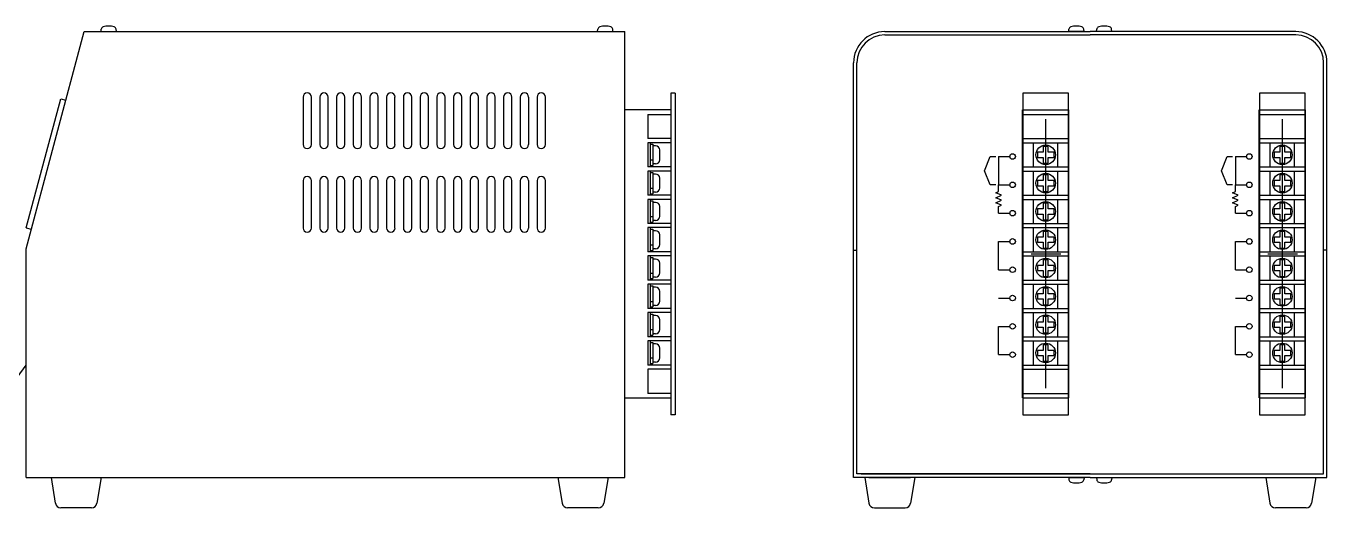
# Model space of a CAD drawing. Extents: x 3684 to 4389, y 2728 to 3005.
# Drawn here: x 3922 to 4389.1, y 2832.4 to 3005.4 of the extents above; entities that cross this region are included whole.
import ezdxf

# ---------------------------------------------------------------- set-up
doc = ezdxf.new("R2010")
doc.units = 0
doc.layers.get('0').update_dxf_attribs({"linetype": 'CONTINUOUS'})
doc.layers.add('CENTER', color=1, linetype='CONTINUOUS')

msp = doc.modelspace()

# ---------------------------------------------------------------- linework, layer by layer
at = {"color": 7, "linetype": 'CONTINUOUS'}
for p, q in [((3948.92, 3003.42), (3948.99, 3004.27)), ((3954.42, 3003.42), (3954.34, 3004.27)), ((4127.22, 3003.42), (4127.29, 3004.27)), ((4132.72, 3003.42), (4132.64, 3004.27)), ((4296.39, 3003.42), (4296.47, 3004.27)), ((4301.89, 3003.42), (4301.82, 3004.27)), ((4306.39, 3003.42), (4306.47, 3004.27)), ((4311.89, 3003.42), (4311.82, 3004.27)), ((3921.97, 2925.42), (3942.87, 3003.42)), ((3942.87, 3003.42), (4136.97, 3003.42)), ((4136.97, 2843.42), (4136.97, 3003.42)), ((4230.34, 3003.42), (4304.14, 3003.42)), ((4230.34, 3002.22), (4304.14, 3002.22)), ((4301.89, 3003.42), (4296.39, 3003.42)), ((4377.94, 3003.42), (4304.14, 3003.42)), ((4377.94, 3002.22), (4304.14, 3002.22)), ((4311.89, 3003.42), (4306.39, 3003.42)), ((4219.14, 2843.42), (4219.14, 2992.22)), ((4220.34, 2844.62), (4220.34, 2992.22)), ((4387.94, 2844.62), (4387.94, 2992.22)), ((4389.14, 2843.42), (4389.14, 2992.22)), ((4155.07, 2981.37), (4153.47, 2981.37)), ((4153.47, 2981.37), (4153.47, 2865.87)), ((4155.07, 2981.37), (4155.07, 2865.87)), ((4279.94, 2981.37), (4279.94, 2865.87)), ((4296.34, 2981.37), (4279.94, 2981.37)), ((4296.34, 2865.87), (4296.34, 2981.37)), ((4364.94, 2981.37), (4364.94, 2865.87)), ((4381.34, 2981.37), (4364.94, 2981.37)), ((4381.34, 2865.87), (4381.34, 2981.37)), ((3921.99, 2932.97), (3934.41, 2979.34)), ((3934.41, 2979.34), (3936.28, 2978.84)), ((4021.46, 2979.92), (4021.46, 2962.92)), ((4024.47, 2962.92), (4024.47, 2979.92)), ((4027.46, 2979.92), (4027.46, 2962.92)), ((4030.47, 2962.92), (4030.47, 2979.92)), ((4033.46, 2979.92), (4033.46, 2962.92)), ((4036.47, 2962.92), (4036.47, 2979.92)), ((4039.46, 2979.92), (4039.46, 2962.92)), ((4042.46, 2962.92), (4042.46, 2979.92)), ((4045.46, 2979.92), (4045.46, 2962.92)), ((4048.46, 2962.92), (4048.46, 2979.92)), ((4051.46, 2979.92), (4051.46, 2962.92)), ((4054.46, 2962.92), (4054.46, 2979.92)), ((4057.47, 2979.92), (4057.47, 2962.92)), ((4060.46, 2962.92), (4060.46, 2979.92)), ((4063.47, 2979.92), (4063.47, 2962.92)), ((4066.46, 2962.92), (4066.46, 2979.92)), ((4069.47, 2979.92), (4069.47, 2962.92)), ((4072.46, 2962.92), (4072.46, 2979.92)), ((4075.46, 2979.92), (4075.46, 2962.92)), ((4078.46, 2962.92), (4078.46, 2979.92)), ((4081.46, 2979.92), (4081.46, 2962.92)), ((4084.46, 2962.92), (4084.46, 2979.92)), ((4087.46, 2979.92), (4087.46, 2962.92)), ((4090.47, 2962.92), (4090.47, 2979.92)), ((4093.46, 2979.92), (4093.46, 2962.92)), ((4096.47, 2962.92), (4096.47, 2979.92)), ((4099.46, 2979.92), (4099.46, 2962.92)), ((4102.47, 2962.92), (4102.47, 2979.92)), ((4105.46, 2979.92), (4105.46, 2962.92)), ((4108.46, 2962.92), (4108.46, 2979.92)), ((4153.47, 2975.29), (4136.97, 2975.29)), ((4145.27, 2973.69), (4145.27, 2964.99)), ((4145.27, 2973.69), (4153.47, 2973.69)), ((4153.47, 2975.29), (4153.47, 2973.69)), ((4279.84, 2975.29), (4296.44, 2975.29)), ((4279.84, 2871.95), (4279.84, 2975.29)), ((4279.84, 2973.69), (4296.44, 2973.69)), ((4296.44, 2871.95), (4296.44, 2975.29)), ((4364.84, 2975.29), (4381.44, 2975.29)), ((4364.84, 2871.95), (4364.84, 2975.29)), ((4364.84, 2973.69), (4381.44, 2973.69)), ((4381.44, 2871.95), (4381.44, 2975.29)), ((4153.47, 2964.99), (4145.27, 2964.99)), ((4145.27, 2963.53), (4145.27, 2954.83)), ((4153.47, 2963.53), (4145.27, 2963.53)), ((4146.07, 2963.53), (4146.07, 2954.83)), ((4146.07, 2962.98), (4147.07, 2962.98)), ((4147.07, 2962.98), (4147.07, 2955.38)), ((4148.07, 2962.43), (4147.07, 2962.43)), ((4153.47, 2964.99), (4153.47, 2963.53)), ((4279.84, 2964.99), (4296.44, 2964.99)), ((4279.84, 2963.53), (4296.44, 2963.53)), ((4283.79, 2954.83), (4283.79, 2963.53)), ((4287.22, 2962.16), (4287.22, 2960.1)), ((4289.06, 2962.16), (4287.22, 2962.16)), ((4289.06, 2960.1), (4289.06, 2962.16)), ((4292.49, 2954.83), (4292.49, 2963.53)), ((4364.84, 2964.99), (4381.44, 2964.99)), ((4364.84, 2963.53), (4381.44, 2963.53)), ((4368.79, 2954.83), (4368.79, 2963.53)), ((4372.22, 2962.16), (4372.22, 2960.1)), ((4374.06, 2962.16), (4372.22, 2962.16)), ((4374.06, 2960.1), (4374.06, 2962.16)), ((4377.49, 2954.83), (4377.49, 2963.53)), ((4146.07, 2957.39), (4147.07, 2957.39)), ((4149.57, 2957.43), (4149.57, 2960.93)), ((4266.21, 2953.5), (4268.24, 2958.58)), ((4268.24, 2958.58), (4270.24, 2958.58)), ((4271.24, 2958.58), (4275.24, 2958.58)), ((4271.24, 2958.58), (4271.24, 2948.42)), ((4287.22, 2960.1), (4285.16, 2960.1)), ((4285.16, 2960.1), (4285.16, 2958.26)), ((4285.16, 2958.26), (4287.22, 2958.26)), ((4287.22, 2958.26), (4287.22, 2956.2)), ((4291.12, 2960.1), (4289.06, 2960.1)), ((4289.06, 2956.2), (4289.06, 2958.26)), ((4289.06, 2958.26), (4291.12, 2958.26)), ((4291.12, 2958.26), (4291.12, 2960.1)), ((4351.21, 2953.5), (4353.24, 2958.58)), ((4353.24, 2958.58), (4355.24, 2958.58)), ((4356.24, 2958.58), (4360.24, 2958.58)), ((4356.24, 2958.58), (4356.24, 2948.42)), ((4372.22, 2960.1), (4370.16, 2960.1)), ((4370.16, 2960.1), (4370.16, 2958.26)), ((4370.16, 2958.26), (4372.22, 2958.26)), ((4372.22, 2958.26), (4372.22, 2956.2)), ((4376.12, 2960.1), (4374.06, 2960.1)), ((4374.06, 2956.2), (4374.06, 2958.26)), ((4374.06, 2958.26), (4376.12, 2958.26)), ((4376.12, 2958.26), (4376.12, 2960.1)), ((4153.47, 2954.83), (4145.27, 2954.83)), ((4145.27, 2953.37), (4145.27, 2944.67)), ((4153.47, 2953.37), (4145.27, 2953.37)), ((4146.07, 2955.38), (4147.07, 2955.38)), ((4146.07, 2953.37), (4146.07, 2944.67)), ((4146.07, 2952.82), (4147.07, 2952.82)), ((4148.07, 2955.93), (4147.07, 2955.93)), ((4147.07, 2952.82), (4147.07, 2945.22)), ((4153.47, 2954.83), (4153.47, 2953.37)), ((4268.24, 2948.42), (4266.21, 2953.5)), ((4279.84, 2954.83), (4296.44, 2954.83)), ((4279.84, 2953.37), (4296.44, 2953.37)), ((4283.79, 2944.67), (4283.79, 2953.37)), ((4287.22, 2956.2), (4289.06, 2956.2)), ((4292.49, 2944.67), (4292.49, 2953.37)), ((4353.24, 2948.42), (4351.21, 2953.5)), ((4364.84, 2954.83), (4381.44, 2954.83)), ((4364.84, 2953.37), (4381.44, 2953.37)), ((4368.79, 2944.67), (4368.79, 2953.37)), ((4372.22, 2956.2), (4374.06, 2956.2)), ((4377.49, 2944.67), (4377.49, 2953.37)), ((4021.46, 2949.92), (4021.46, 2932.92)), ((4024.47, 2932.92), (4024.47, 2949.92)), ((4027.46, 2949.92), (4027.46, 2932.92)), ((4030.47, 2932.92), (4030.47, 2949.92)), ((4033.46, 2949.92), (4033.46, 2932.92)), ((4036.47, 2932.92), (4036.47, 2949.92)), ((4039.46, 2949.92), (4039.46, 2932.92)), ((4042.46, 2932.92), (4042.46, 2949.92)), ((4045.46, 2949.92), (4045.46, 2932.92)), ((4048.46, 2932.92), (4048.46, 2949.92)), ((4051.46, 2949.92), (4051.46, 2932.92)), ((4054.46, 2932.92), (4054.46, 2949.92)), ((4057.47, 2949.92), (4057.47, 2932.92)), ((4060.46, 2932.92), (4060.46, 2949.92)), ((4063.47, 2949.92), (4063.47, 2932.92)), ((4066.46, 2932.92), (4066.46, 2949.92)), ((4069.47, 2949.92), (4069.47, 2932.92)), ((4072.46, 2932.92), (4072.46, 2949.92)), ((4075.46, 2949.92), (4075.46, 2932.92)), ((4078.46, 2932.92), (4078.46, 2949.92)), ((4081.46, 2949.92), (4081.46, 2932.92)), ((4084.46, 2932.92), (4084.46, 2949.92)), ((4087.46, 2949.92), (4087.46, 2932.92)), ((4090.47, 2932.92), (4090.47, 2949.92)), ((4093.46, 2949.92), (4093.46, 2932.92)), ((4096.47, 2932.92), (4096.47, 2949.92)), ((4099.46, 2949.92), (4099.46, 2932.92)), ((4102.47, 2932.92), (4102.47, 2949.92)), ((4105.46, 2949.92), (4105.46, 2932.92)), ((4108.46, 2932.92), (4108.46, 2949.92)), ((4148.07, 2952.27), (4147.07, 2952.27)), ((4149.57, 2947.27), (4149.57, 2950.77)), ((4270.24, 2948.42), (4268.24, 2948.42)), ((4271.24, 2948.42), (4275.24, 2948.42)), ((4271.24, 2946.04), (4271.24, 2948.42)), ((4287.22, 2949.94), (4285.16, 2949.94)), ((4285.16, 2949.94), (4285.16, 2948.1)), ((4285.16, 2948.1), (4287.22, 2948.1)), ((4287.22, 2952), (4287.22, 2949.94)), ((4289.06, 2952), (4287.22, 2952)), ((4287.22, 2948.1), (4287.22, 2946.04)), ((4289.06, 2949.94), (4289.06, 2952)), ((4291.12, 2949.94), (4289.06, 2949.94)), ((4289.06, 2946.04), (4289.06, 2948.1)), ((4289.06, 2948.1), (4291.12, 2948.1)), ((4291.12, 2948.1), (4291.12, 2949.94)), ((4355.24, 2948.42), (4353.24, 2948.42)), ((4356.24, 2948.42), (4360.24, 2948.42)), ((4356.24, 2946.04), (4356.24, 2948.42)), ((4372.22, 2949.94), (4370.16, 2949.94)), ((4370.16, 2949.94), (4370.16, 2948.1)), ((4370.16, 2948.1), (4372.22, 2948.1)), ((4372.22, 2952), (4372.22, 2949.94)), ((4374.06, 2952), (4372.22, 2952)), ((4372.22, 2948.1), (4372.22, 2946.04)), ((4374.06, 2949.94), (4374.06, 2952)), ((4376.12, 2949.94), (4374.06, 2949.94)), ((4374.06, 2946.04), (4374.06, 2948.1)), ((4374.06, 2948.1), (4376.12, 2948.1)), ((4376.12, 2948.1), (4376.12, 2949.94)), ((4153.47, 2944.67), (4145.27, 2944.67)), ((4146.07, 2947.23), (4147.07, 2947.23)), ((4146.07, 2945.22), (4147.07, 2945.22)), ((4148.07, 2945.77), (4147.07, 2945.77)), ((4153.47, 2944.67), (4153.47, 2943.21)), ((4270.24, 2945.59), (4271.24, 2946.04)), ((4272.24, 2944.69), (4270.24, 2945.59)), ((4270.24, 2943.79), (4272.24, 2944.69)), ((4272.24, 2942.89), (4270.24, 2943.79)), ((4279.84, 2944.67), (4296.44, 2944.67)), ((4287.22, 2946.04), (4289.06, 2946.04)), ((4355.24, 2945.59), (4356.24, 2946.04)), ((4357.24, 2944.69), (4355.24, 2945.59)), ((4355.24, 2943.79), (4357.24, 2944.69)), ((4357.24, 2942.89), (4355.24, 2943.79)), ((4364.84, 2944.67), (4381.44, 2944.67)), ((4372.22, 2946.04), (4374.06, 2946.04)), ((4145.27, 2943.21), (4145.27, 2934.51)), ((4153.47, 2943.21), (4145.27, 2943.21)), ((4146.07, 2943.21), (4146.07, 2934.51)), ((4146.07, 2942.66), (4147.07, 2942.66)), ((4147.07, 2942.66), (4147.07, 2935.06)), ((4148.07, 2942.11), (4147.07, 2942.11)), ((4149.57, 2937.11), (4149.57, 2940.61)), ((4270.24, 2941.99), (4272.24, 2942.89)), ((4272.24, 2941.09), (4270.24, 2941.99)), ((4271.24, 2940.64), (4272.24, 2941.09)), ((4271.24, 2938.26), (4271.24, 2940.64)), ((4279.84, 2943.21), (4296.44, 2943.21)), ((4283.79, 2934.51), (4283.79, 2943.21)), ((4287.22, 2939.78), (4285.16, 2939.78)), ((4285.16, 2939.78), (4285.16, 2937.94)), ((4287.22, 2941.84), (4287.22, 2939.78)), ((4289.06, 2941.84), (4287.22, 2941.84)), ((4289.06, 2939.78), (4289.06, 2941.84)), ((4291.12, 2939.78), (4289.06, 2939.78)), ((4291.12, 2937.94), (4291.12, 2939.78)), ((4292.49, 2934.51), (4292.49, 2943.21)), ((4355.24, 2941.99), (4357.24, 2942.89)), ((4357.24, 2941.09), (4355.24, 2941.99)), ((4356.24, 2940.64), (4357.24, 2941.09)), ((4356.24, 2938.26), (4356.24, 2940.64)), ((4364.84, 2943.21), (4381.44, 2943.21)), ((4368.79, 2934.51), (4368.79, 2943.21)), ((4372.22, 2939.78), (4370.16, 2939.78)), ((4370.16, 2939.78), (4370.16, 2937.94)), ((4372.22, 2941.84), (4372.22, 2939.78)), ((4374.06, 2941.84), (4372.22, 2941.84)), ((4374.06, 2939.78), (4374.06, 2941.84)), ((4376.12, 2939.78), (4374.06, 2939.78)), ((4376.12, 2937.94), (4376.12, 2939.78)), ((4377.49, 2934.51), (4377.49, 2943.21)), ((4153.47, 2934.51), (4145.27, 2934.51)), ((4146.07, 2937.07), (4147.07, 2937.07)), ((4146.07, 2935.06), (4147.07, 2935.06)), ((4148.07, 2935.61), (4147.07, 2935.61)), ((4153.47, 2934.51), (4153.47, 2933.05)), ((4271.24, 2938.26), (4275.24, 2938.26)), ((4279.84, 2934.51), (4296.44, 2934.51)), ((4285.16, 2937.94), (4287.22, 2937.94)), ((4287.22, 2937.94), (4287.22, 2935.88)), ((4287.22, 2935.88), (4289.06, 2935.88)), ((4289.06, 2935.88), (4289.06, 2937.94)), ((4289.06, 2937.94), (4291.12, 2937.94)), ((4356.24, 2938.26), (4360.24, 2938.26)), ((4364.84, 2934.51), (4381.44, 2934.51)), ((4370.16, 2937.94), (4372.22, 2937.94)), ((4372.22, 2937.94), (4372.22, 2935.88)), ((4372.22, 2935.88), (4374.06, 2935.88)), ((4374.06, 2935.88), (4374.06, 2937.94)), ((4374.06, 2937.94), (4376.12, 2937.94)), ((3921.99, 2932.97), (3923.85, 2932.47)), ((4145.27, 2933.05), (4145.27, 2924.35)), ((4153.47, 2933.05), (4145.27, 2933.05)), ((4146.07, 2933.05), (4146.07, 2924.35)), ((4146.07, 2932.5), (4147.07, 2932.5)), ((4147.07, 2932.5), (4147.07, 2924.9)), ((4148.07, 2931.95), (4147.07, 2931.95)), ((4149.57, 2926.95), (4149.57, 2930.45)), ((4279.84, 2933.05), (4296.44, 2933.05)), ((4283.79, 2924.35), (4283.79, 2933.05)), ((4287.22, 2929.62), (4285.16, 2929.62)), ((4285.16, 2929.62), (4285.16, 2927.78)), ((4287.22, 2931.68), (4287.22, 2929.62)), ((4289.06, 2931.68), (4287.22, 2931.68)), ((4289.06, 2929.62), (4289.06, 2931.68)), ((4291.12, 2929.62), (4289.06, 2929.62)), ((4291.12, 2927.78), (4291.12, 2929.62)), ((4292.49, 2924.35), (4292.49, 2933.05)), ((4364.84, 2933.05), (4381.44, 2933.05)), ((4368.79, 2924.35), (4368.79, 2933.05)), ((4372.22, 2929.62), (4370.16, 2929.62)), ((4370.16, 2929.62), (4370.16, 2927.78)), ((4372.22, 2931.68), (4372.22, 2929.62)), ((4374.06, 2931.68), (4372.22, 2931.68)), ((4374.06, 2929.62), (4374.06, 2931.68)), ((4376.12, 2929.62), (4374.06, 2929.62)), ((4376.12, 2927.78), (4376.12, 2929.62)), ((4377.49, 2924.35), (4377.49, 2933.05)), ((3921.97, 2843.42), (3921.97, 2925.42)), ((4146.07, 2926.91), (4147.07, 2926.91)), ((4146.07, 2924.9), (4147.07, 2924.9)), ((4148.07, 2925.45), (4147.07, 2925.45)), ((4219.14, 2924.92), (4220.34, 2924.92)), ((4271.24, 2917.94), (4271.24, 2928.1)), ((4271.24, 2928.1), (4275.24, 2928.1)), ((4285.16, 2927.78), (4287.22, 2927.78)), ((4287.22, 2927.78), (4287.22, 2925.72)), ((4287.22, 2925.72), (4289.06, 2925.72)), ((4289.06, 2925.72), (4289.06, 2927.78)), ((4289.06, 2927.78), (4291.12, 2927.78)), ((4356.24, 2917.94), (4356.24, 2928.1)), ((4356.24, 2928.1), (4360.24, 2928.1)), ((4370.16, 2927.78), (4372.22, 2927.78)), ((4372.22, 2927.78), (4372.22, 2925.72)), ((4372.22, 2925.72), (4374.06, 2925.72)), ((4374.06, 2925.72), (4374.06, 2927.78)), ((4374.06, 2927.78), (4376.12, 2927.78)), ((4389.14, 2924.92), (4387.94, 2924.92)), ((4153.47, 2924.35), (4145.27, 2924.35)), ((4145.27, 2922.89), (4145.27, 2914.19)), ((4153.47, 2922.89), (4145.27, 2922.89)), ((4146.07, 2922.89), (4146.07, 2914.19)), ((4146.07, 2922.34), (4147.07, 2922.34)), ((4147.07, 2922.34), (4147.07, 2914.74)), ((4148.07, 2921.79), (4147.07, 2921.79)), ((4149.57, 2916.79), (4149.57, 2920.29)), ((4153.47, 2924.35), (4153.47, 2922.89)), ((4279.84, 2924.35), (4296.44, 2924.35)), ((4279.84, 2922.89), (4296.44, 2922.89)), ((4283.79, 2914.19), (4283.79, 2922.89)), ((4287.22, 2921.52), (4287.22, 2919.46)), ((4289.06, 2921.52), (4287.22, 2921.52)), ((4289.06, 2919.46), (4289.06, 2921.52)), ((4292.49, 2914.19), (4292.49, 2922.89)), ((4364.84, 2924.35), (4381.44, 2924.35)), ((4364.84, 2922.89), (4381.44, 2922.89)), ((4368.79, 2914.19), (4368.79, 2922.89)), ((4372.22, 2921.52), (4372.22, 2919.46)), ((4374.06, 2921.52), (4372.22, 2921.52)), ((4374.06, 2919.46), (4374.06, 2921.52)), ((4377.49, 2914.19), (4377.49, 2922.89)), ((4146.07, 2916.75), (4147.07, 2916.75)), ((4148.07, 2915.29), (4147.07, 2915.29)), ((4271.24, 2917.94), (4275.24, 2917.94)), ((4287.22, 2919.46), (4285.16, 2919.46)), ((4285.16, 2919.46), (4285.16, 2917.62)), ((4285.16, 2917.62), (4287.22, 2917.62)), ((4287.22, 2917.62), (4287.22, 2915.56)), ((4287.22, 2915.56), (4289.06, 2915.56)), ((4291.12, 2919.46), (4289.06, 2919.46)), ((4289.06, 2915.56), (4289.06, 2917.62)), ((4289.06, 2917.62), (4291.12, 2917.62)), ((4291.12, 2917.62), (4291.12, 2919.46)), ((4356.24, 2917.94), (4360.24, 2917.94)), ((4372.22, 2919.46), (4370.16, 2919.46)), ((4370.16, 2919.46), (4370.16, 2917.62)), ((4370.16, 2917.62), (4372.22, 2917.62)), ((4372.22, 2917.62), (4372.22, 2915.56)), ((4372.22, 2915.56), (4374.06, 2915.56)), ((4376.12, 2919.46), (4374.06, 2919.46)), ((4374.06, 2915.56), (4374.06, 2917.62)), ((4374.06, 2917.62), (4376.12, 2917.62)), ((4376.12, 2917.62), (4376.12, 2919.46)), ((4153.47, 2914.19), (4145.27, 2914.19)), ((4145.27, 2912.73), (4145.27, 2904.03)), ((4153.47, 2912.73), (4145.27, 2912.73)), ((4146.07, 2914.74), (4147.07, 2914.74)), ((4146.07, 2912.73), (4146.07, 2904.03)), ((4146.07, 2912.18), (4147.07, 2912.18)), ((4147.07, 2912.18), (4147.07, 2904.58)), ((4148.07, 2911.63), (4147.07, 2911.63)), ((4153.47, 2914.19), (4153.47, 2912.73)), ((4279.84, 2914.19), (4296.44, 2914.19)), ((4279.84, 2912.73), (4296.44, 2912.73)), ((4283.79, 2904.03), (4283.79, 2912.73)), ((4287.22, 2911.36), (4287.22, 2909.3)), ((4289.06, 2911.36), (4287.22, 2911.36)), ((4289.06, 2909.3), (4289.06, 2911.36)), ((4292.49, 2904.03), (4292.49, 2912.73)), ((4364.84, 2914.19), (4381.44, 2914.19)), ((4364.84, 2912.73), (4381.44, 2912.73)), ((4368.79, 2904.03), (4368.79, 2912.73)), ((4372.22, 2911.36), (4372.22, 2909.3)), ((4374.06, 2911.36), (4372.22, 2911.36)), ((4374.06, 2909.3), (4374.06, 2911.36)), ((4377.49, 2904.03), (4377.49, 2912.73)), ((4146.07, 2906.59), (4147.07, 2906.59)), ((4149.57, 2906.63), (4149.57, 2910.13)), ((4271.24, 2907.78), (4275.24, 2907.78)), ((4287.22, 2909.3), (4285.16, 2909.3)), ((4285.16, 2909.3), (4285.16, 2907.46)), ((4285.16, 2907.46), (4287.22, 2907.46)), ((4287.22, 2907.46), (4287.22, 2905.4)), ((4291.12, 2909.3), (4289.06, 2909.3)), ((4289.06, 2905.4), (4289.06, 2907.46)), ((4289.06, 2907.46), (4291.12, 2907.46)), ((4291.12, 2907.46), (4291.12, 2909.3)), ((4356.24, 2907.78), (4360.24, 2907.78)), ((4372.22, 2909.3), (4370.16, 2909.3)), ((4370.16, 2909.3), (4370.16, 2907.46)), ((4370.16, 2907.46), (4372.22, 2907.46)), ((4372.22, 2907.46), (4372.22, 2905.4)), ((4376.12, 2909.3), (4374.06, 2909.3)), ((4374.06, 2905.4), (4374.06, 2907.46)), ((4374.06, 2907.46), (4376.12, 2907.46)), ((4376.12, 2907.46), (4376.12, 2909.3)), ((4153.47, 2904.03), (4145.27, 2904.03)), ((4145.27, 2902.57), (4145.27, 2893.87)), ((4153.47, 2902.57), (4145.27, 2902.57)), ((4146.07, 2904.58), (4147.07, 2904.58)), ((4146.07, 2902.57), (4146.07, 2893.87)), ((4146.07, 2902.02), (4147.07, 2902.02)), ((4148.07, 2905.13), (4147.07, 2905.13)), ((4147.07, 2902.02), (4147.07, 2894.42)), ((4148.07, 2901.47), (4147.07, 2901.47)), ((4153.47, 2904.03), (4153.47, 2902.57)), ((4279.84, 2904.03), (4296.44, 2904.03)), ((4279.84, 2902.57), (4296.44, 2902.57)), ((4283.79, 2893.87), (4283.79, 2902.57)), ((4287.22, 2905.4), (4289.06, 2905.4)), ((4287.22, 2901.2), (4287.22, 2899.14)), ((4289.06, 2901.2), (4287.22, 2901.2)), ((4289.06, 2899.14), (4289.06, 2901.2)), ((4292.49, 2893.87), (4292.49, 2902.57)), ((4364.84, 2904.03), (4381.44, 2904.03)), ((4364.84, 2902.57), (4381.44, 2902.57)), ((4368.79, 2893.87), (4368.79, 2902.57)), ((4372.22, 2905.4), (4374.06, 2905.4)), ((4372.22, 2901.2), (4372.22, 2899.14)), ((4374.06, 2901.2), (4372.22, 2901.2)), ((4374.06, 2899.14), (4374.06, 2901.2)), ((4377.49, 2893.87), (4377.49, 2902.57)), ((4149.57, 2896.47), (4149.57, 2899.97)), ((4271.24, 2887.46), (4271.24, 2897.62)), ((4271.24, 2897.62), (4275.24, 2897.62)), ((4287.22, 2899.14), (4285.16, 2899.14)), ((4285.16, 2899.14), (4285.16, 2897.3)), ((4285.16, 2897.3), (4287.22, 2897.3)), ((4287.22, 2897.3), (4287.22, 2895.24)), ((4291.12, 2899.14), (4289.06, 2899.14)), ((4289.06, 2895.24), (4289.06, 2897.3)), ((4289.06, 2897.3), (4291.12, 2897.3)), ((4291.12, 2897.3), (4291.12, 2899.14)), ((4356.24, 2887.46), (4356.24, 2897.62)), ((4356.24, 2897.62), (4360.24, 2897.62)), ((4372.22, 2899.14), (4370.16, 2899.14)), ((4370.16, 2899.14), (4370.16, 2897.3)), ((4370.16, 2897.3), (4372.22, 2897.3)), ((4372.22, 2897.3), (4372.22, 2895.24)), ((4376.12, 2899.14), (4374.06, 2899.14)), ((4374.06, 2895.24), (4374.06, 2897.3)), ((4374.06, 2897.3), (4376.12, 2897.3)), ((4376.12, 2897.3), (4376.12, 2899.14)), ((4153.47, 2893.87), (4145.27, 2893.87)), ((4145.27, 2892.41), (4145.27, 2883.71)), ((4153.47, 2892.41), (4145.27, 2892.41)), ((4146.07, 2896.43), (4147.07, 2896.43)), ((4146.07, 2894.42), (4147.07, 2894.42)), ((4146.07, 2892.41), (4146.07, 2883.71)), ((4146.07, 2891.86), (4147.07, 2891.86)), ((4148.07, 2894.97), (4147.07, 2894.97)), ((4147.07, 2891.86), (4147.07, 2884.26)), ((4153.47, 2893.87), (4153.47, 2892.41)), ((4279.84, 2893.87), (4296.44, 2893.87)), ((4279.84, 2892.41), (4296.44, 2892.41)), ((4283.79, 2883.71), (4283.79, 2892.41)), ((4287.22, 2895.24), (4289.06, 2895.24)), ((4292.49, 2883.71), (4292.49, 2892.41)), ((4364.84, 2893.87), (4381.44, 2893.87)), ((4364.84, 2892.41), (4381.44, 2892.41)), ((4368.79, 2883.71), (4368.79, 2892.41)), ((4372.22, 2895.24), (4374.06, 2895.24)), ((4377.49, 2883.71), (4377.49, 2892.41)), ((4148.07, 2891.31), (4147.07, 2891.31)), ((4149.57, 2886.31), (4149.57, 2889.81)), ((4271.24, 2887.46), (4275.24, 2887.46)), ((4287.22, 2888.98), (4285.16, 2888.98)), ((4285.16, 2888.98), (4285.16, 2887.14)), ((4287.22, 2891.04), (4287.22, 2888.98)), ((4289.06, 2891.04), (4287.22, 2891.04)), ((4289.06, 2888.98), (4289.06, 2891.04)), ((4291.12, 2888.98), (4289.06, 2888.98)), ((4291.12, 2887.14), (4291.12, 2888.98)), ((4356.24, 2887.46), (4360.24, 2887.46)), ((4372.22, 2888.98), (4370.16, 2888.98)), ((4370.16, 2888.98), (4370.16, 2887.14)), ((4372.22, 2891.04), (4372.22, 2888.98)), ((4374.06, 2891.04), (4372.22, 2891.04)), ((4374.06, 2888.98), (4374.06, 2891.04)), ((4376.12, 2888.98), (4374.06, 2888.98)), ((4376.12, 2887.14), (4376.12, 2888.98)), ((3916.47, 2876.09), (3921.97, 2883.66)), ((4153.47, 2883.71), (4145.27, 2883.71)), ((4146.07, 2886.27), (4147.07, 2886.27)), ((4146.07, 2884.26), (4147.07, 2884.26)), ((4148.07, 2884.81), (4147.07, 2884.81)), ((4153.47, 2883.71), (4153.47, 2882.25)), ((4279.84, 2883.71), (4296.44, 2883.71)), ((4285.16, 2887.14), (4287.22, 2887.14)), ((4287.22, 2887.14), (4287.22, 2885.08)), ((4287.22, 2885.08), (4289.06, 2885.08)), ((4289.06, 2885.08), (4289.06, 2887.14)), ((4289.06, 2887.14), (4291.12, 2887.14)), ((4364.84, 2883.71), (4381.44, 2883.71)), ((4370.16, 2887.14), (4372.22, 2887.14)), ((4372.22, 2887.14), (4372.22, 2885.08)), ((4372.22, 2885.08), (4374.06, 2885.08)), ((4374.06, 2885.08), (4374.06, 2887.14)), ((4374.06, 2887.14), (4376.12, 2887.14)), ((4145.27, 2882.25), (4145.27, 2873.55)), ((4153.47, 2882.25), (4145.27, 2882.25)), ((4279.84, 2882.25), (4296.44, 2882.25)), ((4364.84, 2882.25), (4381.44, 2882.25)), ((4153.47, 2873.55), (4145.27, 2873.55)), ((4153.47, 2873.55), (4153.47, 2871.95)), ((4279.84, 2873.55), (4296.44, 2873.55)), ((4364.84, 2873.55), (4381.44, 2873.55)), ((4136.97, 2871.95), (4153.47, 2871.95)), ((4279.84, 2871.95), (4296.44, 2871.95)), ((4364.84, 2871.95), (4381.44, 2871.95)), ((4155.07, 2865.87), (4153.47, 2865.87)), ((4279.94, 2865.87), (4296.34, 2865.87)), ((4364.94, 2865.87), (4381.34, 2865.87)), ((3921.97, 2843.42), (4136.97, 2843.42)), ((3930.97, 2843.42), (3932.49, 2834.1)), ((3930.97, 2843.42), (3948.97, 2843.42)), ((3948.97, 2843.42), (3947.44, 2834.1)), ((4112.97, 2843.42), (4114.49, 2834.1)), ((4112.97, 2843.42), (4130.97, 2843.42)), ((4114.47, 2843.42), (4129.47, 2843.42)), ((4130.97, 2843.42), (4129.44, 2834.1)), ((4304.14, 2843.42), (4219.14, 2843.42)), ((4304.14, 2844.62), (4220.34, 2844.62)), ((4221.84, 2844.62), (4386.44, 2844.62)), ((4221.84, 2844.62), (4386.44, 2844.62)), ((4241.14, 2843.42), (4223.14, 2843.42)), ((4223.14, 2843.42), (4224.67, 2834.1)), ((4239.64, 2843.42), (4224.64, 2843.42)), ((4224.64, 2843.42), (4239.64, 2843.42)), ((4241.14, 2843.42), (4239.62, 2834.1)), ((4296.39, 2843.42), (4296.47, 2842.58)), ((4296.39, 2843.42), (4301.89, 2843.42)), ((4296.39, 2843.42), (4296.47, 2842.58)), ((4296.39, 2843.42), (4301.89, 2843.42)), ((4301.89, 2843.42), (4301.82, 2842.58)), ((4301.89, 2843.42), (4301.82, 2842.58)), ((4304.14, 2844.62), (4387.94, 2844.62)), ((4304.14, 2843.42), (4389.14, 2843.42)), ((4306.39, 2843.42), (4306.47, 2842.58)), ((4306.39, 2843.42), (4311.89, 2843.42)), ((4306.39, 2843.42), (4306.47, 2842.58)), ((4306.39, 2843.42), (4311.89, 2843.42)), ((4311.89, 2843.42), (4311.82, 2842.58)), ((4311.89, 2843.42), (4311.82, 2842.58)), ((4367.14, 2843.42), (4385.14, 2843.42)), ((4367.14, 2843.42), (4368.67, 2834.1)), ((4368.64, 2843.42), (4383.64, 2843.42)), ((4385.14, 2843.42), (4383.62, 2834.1)), ((3945.47, 2832.42), (3934.47, 2832.42)), ((4127.47, 2832.42), (4116.47, 2832.42)), ((4226.64, 2832.42), (4237.64, 2832.42)), ((4381.64, 2832.42), (4370.64, 2832.42))]:
    msp.add_line(p, q, dxfattribs=at)
for centre, radius in [((4288.14, 2959.18), 3.5), ((4373.14, 2959.18), 3.5), ((4276.24, 2958.58), 1), ((4361.24, 2958.58), 1), ((4276.24, 2948.42), 1), ((4288.14, 2949.02), 3.5), ((4361.24, 2948.42), 1), ((4373.14, 2949.02), 3.5), ((4276.24, 2938.26), 1), ((4288.14, 2938.86), 3.5), ((4361.24, 2938.26), 1), ((4373.14, 2938.86), 3.5), ((4288.14, 2928.7), 3.5), ((4373.14, 2928.7), 3.5), ((4276.24, 2928.1), 1), ((4361.24, 2928.1), 1), ((4288.14, 2918.54), 3.5), ((4373.14, 2918.54), 3.5), ((4276.24, 2917.94), 1), ((4361.24, 2917.94), 1), ((4288.14, 2908.38), 3.5), ((4373.14, 2908.38), 3.5), ((4276.24, 2907.78), 1), ((4361.24, 2907.78), 1), ((4288.14, 2898.22), 3.5), ((4373.14, 2898.22), 3.5), ((4276.24, 2897.62), 1), ((4361.24, 2897.62), 1), ((4276.24, 2887.46), 1), ((4288.14, 2888.06), 3.5), ((4361.24, 2887.46), 1), ((4373.14, 2888.06), 3.5)]:
    msp.add_circle(centre, radius, dxfattribs=at)
for centre, radius, start, end in [((3949.99, 3004.18), 1, 106.257, 175), ((3951.67, 2998.42), 7, 73.743, 106.257), ((3953.35, 3004.18), 1, 5, 73.743), ((4128.29, 3004.18), 1, 106.257, 175), ((4129.97, 2998.42), 7, 73.743, 106.257), ((4131.65, 3004.18), 1, 5, 73.743), ((4297.46, 3004.18), 1, 106.257, 175), ((4299.14, 2998.42), 7, 73.743, 106.257), ((4300.82, 3004.18), 1, 5, 73.743), ((4307.46, 3004.18), 1, 106.257, 175), ((4309.14, 2998.42), 7, 73.743, 106.257), ((4310.82, 3004.18), 1, 5, 73.743), ((4230.34, 2992.22), 11.2, 90, 180), ((4230.34, 2992.22), 10, 90, 180), ((4377.94, 2992.22), 11.2, 0, 90), ((4377.94, 2992.22), 10, 0, 90), ((4022.96, 2979.92), 1.5, 0, 180), ((4028.96, 2979.92), 1.5, 0, 180), ((4034.96, 2979.92), 1.5, 0, 180), ((4040.97, 2979.92), 1.5, 0, 180), ((4046.97, 2979.92), 1.5, 0, 180), ((4052.97, 2979.92), 1.5, 0, 180), ((4058.96, 2979.92), 1.5, 0, 180), ((4064.96, 2979.92), 1.5, 0, 180), ((4070.96, 2979.92), 1.5, 0, 180), ((4076.96, 2979.92), 1.5, 0, 180), ((4082.96, 2979.92), 1.5, 0, 180), ((4088.96, 2979.92), 1.5, 0, 180), ((4094.96, 2979.92), 1.5, 0, 180), ((4100.96, 2979.92), 1.5, 0, 180), ((4106.97, 2979.92), 1.5, 0, 180), ((4022.96, 2962.92), 1.5, 180, 0), ((4028.96, 2962.92), 1.5, 180, 0), ((4034.96, 2962.92), 1.5, 180, 0), ((4040.97, 2962.92), 1.5, 180, 0), ((4046.97, 2962.92), 1.5, 180, 0), ((4052.97, 2962.92), 1.5, 180, 0), ((4058.96, 2962.92), 1.5, 180, 0), ((4064.96, 2962.92), 1.5, 180, 0), ((4070.96, 2962.92), 1.5, 180, 0), ((4076.96, 2962.92), 1.5, 180, 0), ((4082.96, 2962.92), 1.5, 180, 0), ((4088.96, 2962.92), 1.5, 180, 0), ((4094.96, 2962.92), 1.5, 180, 0), ((4100.96, 2962.92), 1.5, 180, 0), ((4106.97, 2962.92), 1.5, 180, 0), ((4148.07, 2960.93), 1.5, 0, 90), ((4148.07, 2957.43), 1.5, 270, 0), ((4022.96, 2949.92), 1.5, 0, 180), ((4028.96, 2949.92), 1.5, 0, 180), ((4034.96, 2949.92), 1.5, 0, 180), ((4040.97, 2949.92), 1.5, 0, 180), ((4046.97, 2949.92), 1.5, 0, 180), ((4052.97, 2949.92), 1.5, 0, 180), ((4058.96, 2949.92), 1.5, 0, 180), ((4064.96, 2949.92), 1.5, 0, 180), ((4070.96, 2949.92), 1.5, 0, 180), ((4076.96, 2949.92), 1.5, 0, 180), ((4082.96, 2949.92), 1.5, 0, 180), ((4088.96, 2949.92), 1.5, 0, 180), ((4094.96, 2949.92), 1.5, 0, 180), ((4100.96, 2949.92), 1.5, 0, 180), ((4106.97, 2949.92), 1.5, 0, 180), ((4148.07, 2950.77), 1.5, 0, 90), ((4148.07, 2947.27), 1.5, 270, 0), ((4148.07, 2940.61), 1.5, 0, 90), ((4148.07, 2937.11), 1.5, 270, 0), ((4022.96, 2932.92), 1.5, 180, 0), ((4028.96, 2932.92), 1.5, 180, 0), ((4034.96, 2932.92), 1.5, 180, 0), ((4040.97, 2932.92), 1.5, 180, 0), ((4046.97, 2932.92), 1.5, 180, 0), ((4052.97, 2932.92), 1.5, 180, 0), ((4058.96, 2932.92), 1.5, 180, 0), ((4064.96, 2932.92), 1.5, 180, 0), ((4070.96, 2932.92), 1.5, 180, 0), ((4076.96, 2932.92), 1.5, 180, 0), ((4082.96, 2932.92), 1.5, 180, 0), ((4088.96, 2932.92), 1.5, 180, 0), ((4094.96, 2932.92), 1.5, 180, 0), ((4100.96, 2932.92), 1.5, 180, 0), ((4106.97, 2932.92), 1.5, 180, 0), ((4148.07, 2930.45), 1.5, 0, 90), ((4148.07, 2926.95), 1.5, 270, 0), ((4148.07, 2920.29), 1.5, 0, 90), ((4148.07, 2916.79), 1.5, 270, 0), ((4148.07, 2910.13), 1.5, 0, 90), ((4148.07, 2906.63), 1.5, 270, 0), ((4148.07, 2899.97), 1.5, 0, 90), ((4148.07, 2896.47), 1.5, 270, 0), ((4148.07, 2889.81), 1.5, 0, 90), ((4148.07, 2886.31), 1.5, 270, 0), ((4297.46, 2842.66), 1, 185, 253.743), ((4297.46, 2842.66), 1, 185, 253.743), ((4299.14, 2848.42), 7, 253.743, 286.257), ((4299.14, 2848.42), 7, 253.743, 286.257), ((4300.82, 2842.66), 1, 286.257, 355), ((4300.82, 2842.66), 1, 286.257, 355), ((4307.46, 2842.66), 1, 185, 253.743), ((4307.46, 2842.66), 1, 185, 253.743), ((4309.14, 2848.42), 7, 253.743, 286.257), ((4309.14, 2848.42), 7, 253.743, 286.257), ((4310.82, 2842.66), 1, 286.257, 355), ((4310.82, 2842.66), 1, 286.257, 355), ((3934.47, 2834.42), 2, 189.2973, 270), ((3945.47, 2834.42), 2, 270, 350.7027), ((4116.47, 2834.42), 2, 189.2973, 270), ((4127.47, 2834.42), 2, 270, 350.7027), ((4226.64, 2834.42), 2, 189.2973, 270), ((4237.64, 2834.42), 2, 270, 350.7027), ((4370.64, 2834.42), 2, 189.2973, 270), ((4381.64, 2834.42), 2, 270, 350.7027)]:
    msp.add_arc(centre, radius, start, end, dxfattribs=at)
at = {"layer": 'CENTER', "color": 1, "linetype": 'CONTINUOUS'}
for p, q in [((4288.14, 2875.48), (4288.14, 2971.96)), ((4373.14, 2875.48), (4373.14, 2971.96)), ((4282.91, 2923.62), (4293.56, 2923.62)), ((4367.91, 2923.62), (4378.56, 2923.62))]:
    msp.add_line(p, q, dxfattribs=at)

doc.saveas('drawing.dxf')
